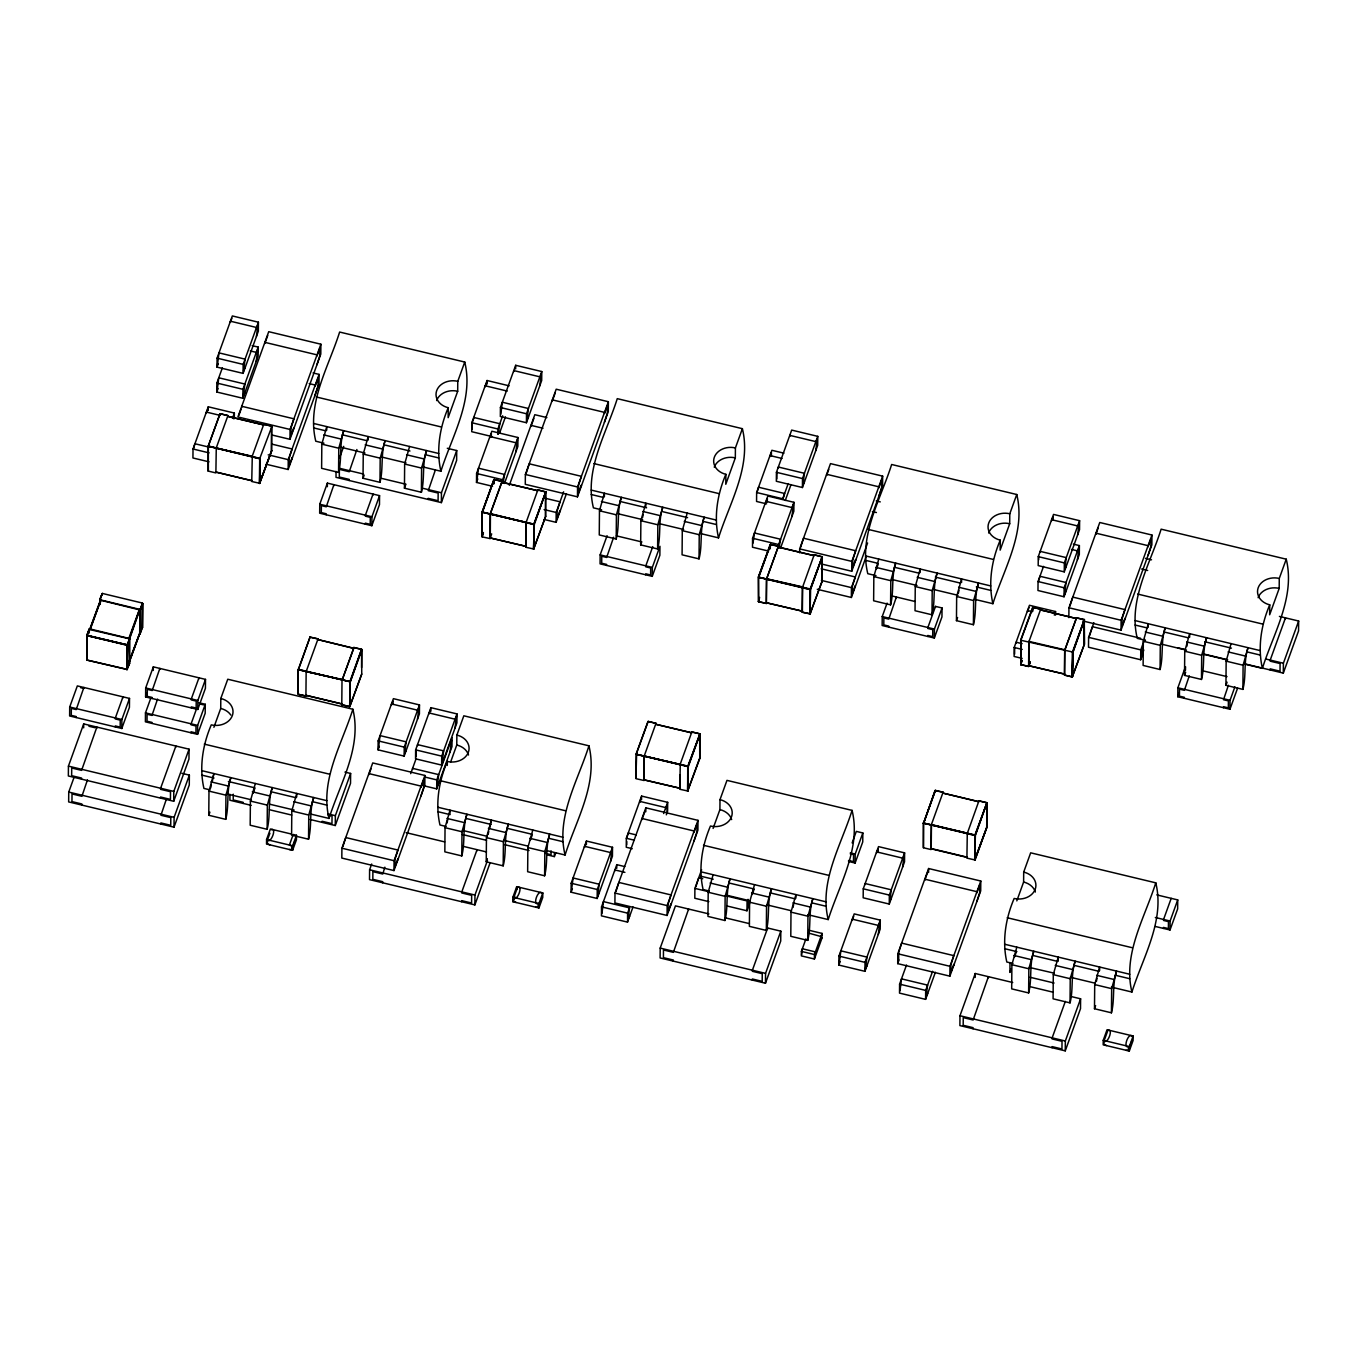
<?xml version="1.0" encoding="UTF-8"?>
<svg xmlns="http://www.w3.org/2000/svg" width="1367" height="1367" viewBox="0 0 1367 1367"><rect width="100%" height="100%" fill="white"/><g stroke="black" fill="none" stroke-linecap="round" stroke-linejoin="round"><path stroke-width="1.5" d="M822.233 556.933L810.614 589.297L810.067 614.073L822.063 581.505L822.148 556.745L810.323 589.673L758.736 577.37L770.612 544.288L778.404 546.253L766.716 578.583M935.455 790.348L923.528 823.344L935.353 790.365L943.179 792.228L934.891 790.622M350.037 681.672L298.279 669.3L298.109 694.248L306.071 696.042L298.262 694.299L298.211 669.71L310.104 636.919L298.467 669.659L349.884 681.603L361.606 649.205L350.123 682.218L361.93 649.65M534.138 524.74L533.54 549.158L545.689 516.316L533.626 549.209L534.309 524.518L545.775 491.812L533.899 524.125L545.911 491.983M699.955 734.301L688.319 766.494L687.669 791.168L699.75 758.6L699.938 733.959L699.733 758.685L699.682 733.789L691.822 732.046L680.117 764.443L644.216 756.002L656.006 723.297M821.892 560.743L821.926 581.624L822.285 557.087M975.167 859.792L986.701 827.667L986.957 802.737L975.389 835.442L974.654 860.065L986.854 827.428L987.042 803.027M1084.321 644.575L1084.253 619.559L1084.373 644.438L1084.253 619.559L1072.924 652.401L1072.224 677.024L1084.339 644.267M142.595 603.291L142.424 627.931L142.373 603.052L102.422 593.449M68.435 766.118L68.35 775.978L173.712 801.267L188.971 759.061L189.056 749.184L83.695 723.912L68.435 766.118L173.797 791.408L173.712 801.267M74.296 776.695L68.743 792.057L68.658 801.916L174.019 827.189L189.278 784.983L189.364 775.123L181.845 773.312M69.7 707.012L69.632 715.966L121.8 728.491L129.421 707.388L129.506 698.417L77.338 685.909L69.7 707.012L121.868 719.52L121.8 728.491M76.142 717.538L76.159 716.547L71.272 715.368L71.323 708.396L76.227 709.576L83.865 687.464L83.848 688.455L80.585 687.686M81.524 779.139L81.524 778.045L71.648 775.687L71.716 768.015L81.593 770.373L96.869 727.073L96.852 728.167M81.832 805.078L81.832 803.967L71.955 801.609L72.024 793.937L81.9 796.312L87.471 779.856M83.66 727.859L83.695 723.912M127.421 669.386L87.044 660.073L87.112 635.638L127.114 645.309L129.848 638.662L129.694 663.115L126.96 669.488L87.078 660.141M89.111 633.075L89.556 628.837L129.814 638.611M99.603 604.06L100.047 599.805L140.135 609.46L139.912 634.288L142.424 627.641M100.099 604.436L100.68 600.267L139.878 609.938L139.69 633.639L128.857 662.858M115.272 726.919L115.289 725.928L120.176 727.107L120.245 720.136L115.341 718.957L115.358 717.965L122.979 696.862L122.979 697.853M127.627 644.934L127.063 669.676L127.028 645.241L129.711 638.526M129.677 663.2L126.892 669.642L127.644 645.002M151.019 697.512L145.466 712.873L145.398 721.827L197.566 734.352L205.187 713.232L205.272 704.278L198.745 702.706M145.603 696.931L145.688 687.96L153.326 666.857L205.494 679.382L205.409 688.336L197.771 709.456L145.603 696.931L147.004 693.086M151.908 723.399L151.925 722.391L147.038 721.229L147.089 714.258L151.976 715.419L157.547 699.084M152.13 698.503L152.147 697.495L147.243 696.333L147.311 689.361L152.198 690.523L159.836 668.429L159.836 669.42M153.292 670.445L153.326 666.857M160.537 798.106L160.554 797.012L170.431 799.387L170.499 791.715L160.623 789.34L160.623 788.246L175.882 746.04L175.882 747.134M160.845 824.028L160.862 822.934L170.738 825.309L170.807 817.637L160.93 815.262L166.484 798.824M174.019 827.189L174.105 817.329L189.364 775.123M234.304 418.439L234.355 413.056L208.28 406.802L193.02 449.008L192.935 457.979L208.98 461.824M191.038 732.78L191.055 731.789L195.942 732.968L195.994 725.997L191.107 724.818L191.124 723.827L196.66 708.465M191.26 707.884L191.26 706.893L196.165 708.055L196.216 701.083L191.329 699.921L191.329 698.913L198.967 677.81L198.95 678.801M197.566 734.352L197.634 725.381L205.272 704.278M197.771 709.456L197.856 700.485L205.494 679.382M210.074 789.887L203.922 788.417C199.069 767.229 202.777 744.639 211.27 724.869A16.985 13.755 0.5 0 0 232.339 715.59A16.985 13.755 0.5 0 0 220.805 698.486L227.759 679.228L352.874 709.251C362.17 747.253 340.058 783.394 329.02 818.44L310.565 814.014M208.245 410.39L208.28 406.802M208.365 470.966L208.348 446.103L219.95 413.74L228.016 415.619L220.326 413.723M225.726 819.346L225.948 795.184L230.869 777.635C226.239 791.015 229.297 805.846 225.726 819.346L208.775 815.279L208.98 791.117L213.918 773.568L212.21 781.787M216.259 448.444L215.883 472.931L208.194 471.085M252.177 345.663L258.209 347.098L258.124 356.069L242.865 398.275L216.772 392.021L216.857 383.05L222.343 367.894M216.994 367.125L217.08 358.154L232.339 315.948L258.414 322.202L258.346 331.173L243.087 373.379L216.994 367.125L218.276 363.605M217.268 389.698L218.771 377.788L244.847 384.042L243.343 395.969L244.778 392.004L244.778 392.995M217.49 364.801L218.976 352.874L245.069 359.145L243.565 371.072L245.001 367.108L244.983 368.099M213.901 727.295L220.719 708.448L220.805 698.486M229.964 794.33L229.912 800.242L251.186 805.351M233.842 418.866L233.877 415.38M233.261 794.193L233.21 799.934L243.087 802.309L243.07 803.403M241.737 407.383L241.754 406.289L293.922 418.815L291.017 427.905L290.949 435.56L293.837 427.581L293.837 428.674M242.865 398.275L242.95 389.322L258.209 347.098M243.087 373.379L243.155 364.408L258.414 322.202M252.109 456.51L263.797 424.214L271.725 426.06L271.691 450.854L259.559 483.252L251.75 481.509L252.28 456.373M255.339 783.513L250.4 801.062L250.178 825.224L267.146 829.291C270.7 815.774 267.642 800.942 272.289 787.58L267.351 805.129L267.146 829.291M256.21 361.349L257.714 349.422L256.295 353.37L256.295 352.378L250.281 350.926M256.432 336.436L257.936 324.509L256.5 328.473L256.518 327.482L230.425 321.211L230.425 322.219L231.843 318.255M260.14 458.936L259.576 483.457L271.674 450.614L259.576 483.457L259.679 458.714L271.913 426.453M259.559 483.252L259.781 458.338L208.587 446.069M291.256 834.007L270.376 829L266.565 839.56L266.531 844.037L292.606 850.291L296.434 839.748L296.468 835.254L293.204 834.485L289.394 845.028L291.837 846.122L291.803 849.608L289.36 849.505M269.795 844.823L267.351 843.729L267.385 840.244C271.11 843.764 277.057 827.172 271.196 829.701M266.104 464.216L288.164 469.513L288.249 459.654L319.075 374.387L313.06 372.952M271.913 434.996L289.975 439.32L290.06 429.46L320.886 344.211L268.718 331.685L237.892 416.952L290.06 429.46M292.025 458.851L292.025 457.757L289.138 465.754L289.206 458.082L292.111 448.991L272.033 444.172M296.707 796.995L296.742 793.441L291.803 810.99L291.598 835.152L308.549 839.218C312.12 825.719 309.062 810.887 313.692 797.508L308.754 815.057L308.549 839.218M292.606 850.291L292.658 845.814L296.468 835.254M305.918 696.179L306.157 671.59L318.05 638.85L309.848 637.09L317.913 638.953M323.979 443.198L315.777 441.216C306.498 403.214 328.593 367.074 339.631 332.044L464.746 362.05C474.024 400.07 451.93 436.21 440.892 471.239L422.437 466.813M315.128 394.909L318.033 385.819L318.101 378.146L315.213 386.143L315.213 385.05L309.198 383.614M316.939 364.733L319.844 355.642L319.912 347.97L317.024 355.967L317.024 354.873L264.856 342.348L264.856 343.442L267.744 335.445M319.075 374.387L318.989 384.247L288.164 469.513M319.758 504.235L319.673 513.189L371.841 525.714L379.479 504.611L379.548 495.64L327.379 483.115L319.758 504.235L371.927 516.743L371.841 525.714M320.886 344.211L320.801 354.07L289.975 439.32M326.73 430.161L326.764 426.607L321.826 444.155L321.621 468.317L338.572 472.384C342.143 458.885 339.084 444.053 343.715 430.69L338.777 448.222L338.572 472.384M322.099 822.37L322.099 821.277L331.976 823.635L332.044 815.979L328.097 815.022M326.2 514.761L326.2 513.77L321.313 512.591L321.382 505.619L326.269 506.798L333.907 484.687L333.89 485.678M327.345 486.703L327.379 483.115M329.02 818.44C319.741 780.437 341.835 744.297 352.874 709.251M336.06 471.41L336.009 477.339L441.37 502.612L456.629 460.406L456.715 450.546L447.299 448.291M309.933 819.448L335.274 825.531L335.359 815.672L350.618 773.449L344.962 772.099M341.784 704.791L342.006 680.441M341.904 848.206L341.818 858.066L393.986 870.574L424.812 785.324L424.898 775.465L372.73 762.94L341.904 848.206L394.072 860.714L393.986 870.574M349.183 480.5L349.183 479.39L339.306 477.032L339.375 469.359L349.251 471.735L356.89 449.521M350.003 706.466L350.242 681.86M361.742 674.034L349.644 706.688L350.157 681.757L298.502 669.745M349.747 681.791L350.089 706.312M350.618 773.449L350.533 783.308L335.274 825.531M361.572 667.592L361.674 649.479M379.975 482.329L380.197 458.167L385.135 440.618C380.487 453.981 383.546 468.83 379.975 482.329L363.024 478.262L363.246 454.1L368.167 436.551L368.15 440.089M365.314 524.142L365.331 523.151L370.218 524.33L370.286 517.358L365.399 516.179L365.399 515.188L373.037 494.068L373.02 495.076M371.687 864.012L369.603 869.771L369.517 879.63L474.879 904.903L490.138 862.697M378.061 749.834L378.146 740.88L393.406 698.657L419.481 704.928L419.413 713.882L404.154 756.105L378.061 749.834L379.342 746.331M378.556 747.527L380.043 735.6L406.136 741.854L404.632 753.781L406.067 749.834L406.05 750.825M382.692 882.792L382.709 881.681L372.832 879.323L372.883 871.65L382.76 874.026L384.862 867.174M392.893 704.466L392.91 700.981L391.492 704.928L391.492 703.937L417.584 710.191L417.567 711.199L419.003 707.235L417.499 719.162M397.848 859.911L397.848 858.818L394.96 866.815L395.029 859.142L397.934 850.052L345.766 837.544L342.861 846.634M421.395 492.257L421.6 468.095L426.538 450.563C421.89 463.926 424.966 478.758 421.395 492.257L404.444 488.19L404.649 464.028L409.587 446.479M404.154 756.105L404.222 747.134L419.481 704.928M412.595 769.365L412.595 768.357L438.687 774.628L437.184 786.555L438.619 782.59L438.602 783.581M415.636 749.868L415.568 758.839L441.644 765.093L456.903 722.887L456.988 713.916L430.895 707.662L415.636 749.868L441.729 756.139L441.644 765.093M416.046 756.532L416.115 749.56M417.533 745.596L417.55 744.605L443.626 750.859L442.122 762.786L443.557 758.822L443.557 759.83M420.968 795.97L423.855 786.896L423.924 779.224L421.036 787.221L421.053 786.11L368.885 773.602L368.868 774.696L371.038 768.698M428.196 499.451L428.213 498.357L438.089 500.732L438.158 493.06L428.281 490.685L435.219 470.402M430.861 711.25L430.895 707.662M440.892 471.239C436.039 450.051 439.764 427.461 448.239 407.708A16.985 13.755 0.5 0 1 436.705 390.603A16.985 13.755 0.5 0 1 457.774 381.325L464.746 362.05M436.705 788.862L436.774 779.908L452.033 737.684L451.964 746.655L436.705 788.862L422.659 785.495M446.12 826.471L439.969 824.985C435.133 803.796 438.841 781.206 447.317 761.453A16.985 13.755 0.5 0 0 468.403 752.158A16.985 13.755 0.5 0 0 456.868 735.07L463.823 715.795L588.938 745.818C598.216 783.821 576.122 819.961 565.084 855.007L546.629 850.582M441.37 502.612L441.456 492.752L456.715 450.546M448.239 407.708L448.154 417.67L457.689 391.27L457.774 381.325M449.948 813.69L449.982 810.153L445.044 827.684L444.839 851.846L461.79 855.913C465.361 842.414 462.285 827.582 466.933 814.219L461.995 831.751L461.79 855.913M447.282 765.435L447.317 761.453M450.051 751.918L451.554 740.008L450.119 743.956L450.136 742.965M455.006 728.167L456.493 716.24L455.074 720.187L455.074 719.196L428.999 712.942L428.982 713.933L430.417 709.969M450.649 761.983L456.766 745.015L456.868 735.07M461.704 901.742L461.721 900.648L471.598 903.023L471.666 895.351L461.79 892.976L461.807 891.882L477.066 849.676L477.049 850.77M509.139 385.819L487.079 380.522L471.82 422.728L471.735 431.699L491.795 436.517M472.23 429.375L472.281 422.403L473.717 418.456M492.547 486.293L476.502 482.431L476.587 473.478L491.847 431.254L517.922 437.508L517.854 446.479L504.491 483.422L504.508 482.414M476.98 480.125L478.484 468.197L504.577 474.452L503.107 482.893M474.879 904.903L474.964 895.043L487.455 860.509M494.273 479.629L502.082 481.372L493.948 479.544L482.243 511.856L482.158 536.821L482.158 511.959L494.341 479.424L493.983 483.628M487.045 384.093L487.079 380.522M503.193 865.858L503.415 841.696L508.336 824.147C503.705 837.527 506.764 852.359 503.193 865.858L486.242 861.791L486.447 837.629L491.385 820.08L489.676 828.299M491.317 437.064L491.351 433.578L489.916 437.525L489.933 436.534L516.025 442.788L516.008 443.797L517.444 439.832L515.94 451.759M493.743 483.867L494.171 479.509M497.844 434.364L497.896 428.982L502.663 415.79M498.323 433.903L499.809 423.719L473.717 417.448M499.741 431.682L499.724 432.673L505.448 416.85M500.425 407.503L500.339 416.474L526.432 422.728L541.691 380.522L541.776 371.551L515.684 365.297L500.425 407.503L526.5 413.774L526.432 422.728M500.835 414.167L502.338 402.24L528.414 408.494L526.91 420.421L528.346 416.457L528.346 417.465M502.629 483.32L502.663 479.732L517.922 437.508M513.77 371.568L513.77 370.577L539.862 376.831L539.845 377.822L541.281 373.875L539.777 385.802M515.649 368.885L515.684 365.297M512.847 901.707L512.898 897.23L516.709 886.67L542.784 892.941L542.75 897.418L538.94 907.961L512.847 901.707L514.761 896.427M513.702 897.914C517.427 901.434 523.39 884.842 517.512 887.371L513.702 897.914L513.667 901.4L516.111 902.493M516.675 889.661L516.709 886.67M525.372 474.469L525.287 484.328L577.472 496.836L608.281 411.587L608.366 401.727L556.198 389.202L525.372 474.469L577.558 486.977L577.472 496.836M532.805 830.025L527.867 847.557L527.645 871.719L544.613 875.786C548.167 862.287 545.108 847.455 549.756 834.092L544.818 851.624L544.613 875.786M533.608 549.004L534.172 524.279L482.226 512.232L534.121 524.227M535.676 907.192L538.12 907.278L538.154 903.792C532.207 905.108 538.308 888.618 541.964 893.232M538.94 907.961L538.974 903.484L542.784 892.941M545.467 516.145L545.604 491.761L545.638 516.316M551.106 850.872L551.072 854.717L545.143 853.281M544.049 519.443L556.096 522.331L556.181 512.471L563.631 491.83M546.834 854.785L554.353 856.596L554.387 852.649M559.94 511.668L559.957 510.575L557.07 518.571L557.121 510.899L560.026 501.809L543.981 497.964M565.084 855.007C555.788 817.005 577.899 780.865 588.938 745.818M571.098 892.207L571.167 883.253L586.426 841.03L612.519 847.301L612.433 856.255L597.174 898.478L571.098 892.207L572.363 888.704M571.577 889.9L573.081 877.973L599.156 884.227L597.669 896.154L599.088 892.207L599.088 893.198M581.317 486.191L581.334 485.08L578.429 493.077L578.497 485.405L581.402 476.331L529.234 463.806L526.329 472.897M586.392 844.618L586.426 841.03M601.617 509.806L593.415 507.84C584.136 469.838 606.23 433.698 617.269 398.651L742.384 428.674C751.662 466.677 729.568 502.817 718.529 537.863L700.075 533.438M604.368 496.785L604.402 493.231L599.464 510.78L599.259 534.941L616.209 539.008C619.781 525.509 616.722 510.677 621.353 497.298L616.414 514.846L616.209 539.008M597.174 898.478L597.259 889.507L612.519 847.301M607.085 535.693L600.147 554.882L600.079 563.853L652.247 576.361L659.868 555.258L659.953 546.287L652.315 567.408L652.247 576.361M604.436 422.249L607.324 413.159L607.392 405.486L604.504 413.483L604.522 412.373L552.353 399.865L552.336 400.958L555.224 392.961M624.822 866.593L616.79 864.662L601.531 906.885L601.446 915.856L627.538 922.11L633.024 906.936M601.941 913.532L603.428 901.605L629.521 907.859L628.017 919.786L629.452 915.839L629.435 916.83M606.589 565.408L606.606 564.417L601.702 563.238L601.77 556.266L606.658 557.446L613.612 537.265M610.536 861.535L612.023 849.608L610.605 853.572L610.605 852.564L584.529 846.31L584.512 847.301L585.947 843.354M614.877 870.95L614.877 869.942L624.907 872.351M614.996 893.078L614.911 902.938L667.079 915.463L697.905 830.213L697.99 820.354L645.822 807.829L614.996 893.078L667.164 905.603L667.079 915.463M616.756 868.25L616.79 864.662M666.327 814.817L667.592 811.297L667.677 802.326L641.584 796.072L626.325 838.279L626.257 847.25L632.272 848.702M626.735 844.943L626.769 841.457M627.538 922.11L627.607 913.139L629.521 907.859M648.419 721.417L656.092 723.348L647.958 721.503L636.151 753.986L636.031 778.694L644.096 780.523L644.165 756.276L644.113 779.925L680.151 788.298L644.233 779.839M657.612 548.953L657.835 524.791L662.773 507.242C658.125 520.605 661.184 535.437 657.612 548.953L640.662 544.886L640.884 520.724L645.805 503.176L645.788 506.713M641.55 799.661L641.584 796.072M645.72 574.806L645.737 573.798L650.624 574.977L650.675 568.006L645.788 566.827L645.805 565.835L652.742 546.646M645.788 811.776L645.822 807.829M708.892 913.908L675.452 905.877L660.193 948.1L660.107 957.959L765.469 983.232L780.728 941.026L780.813 931.166L767.656 928.005L752.397 970.211L752.38 971.305L762.256 973.68L762.188 981.352L752.311 978.977L752.294 980.071M667.13 811.622L667.181 804.65L665.763 808.598L665.763 807.607L639.688 801.352L639.671 802.344L641.106 798.379M670.941 904.8L670.941 903.707L668.053 911.704L668.121 904.031L671.026 894.941L618.858 882.433L615.953 891.523M673.282 961.121L673.299 960.027L663.422 957.652L663.473 949.98L673.35 952.355L688.626 909.038L688.626 910.132M680.082 774.73L679.98 788.537M687.225 513.103L682.287 530.652L682.082 554.814L699.033 558.881C702.604 545.382 699.528 530.55 704.176 517.17L699.238 534.719L699.033 558.881M699.921 734.096L687.909 766.716L687.635 791.185L687.738 766.443L699.819 734.062M694.06 840.859L696.948 831.768L697.016 824.113L694.128 832.093L694.146 830.999L641.977 818.491L641.96 819.585L644.848 811.588M701.63 869.754L694.897 888.396L694.812 898.256L708.858 901.622M709.268 891.045L703.116 889.558C698.264 868.37 701.989 845.78 710.464 826.027A16.985 13.755 0.5 0 0 731.533 816.748A16.985 13.755 0.5 0 0 719.999 799.644L726.971 780.369L852.068 810.392C861.364 848.394 839.253 884.552 828.214 919.581L807.709 914.66M713.113 874.726L708.191 892.258L707.969 916.42L724.92 920.504C728.491 906.987 725.433 892.155 730.081 878.793L725.142 896.342L724.92 920.504M718.529 537.863C713.677 516.675 717.402 494.085 725.877 474.315A16.985 13.755 0.5 0 1 714.343 457.21A16.985 13.755 0.5 0 1 735.412 447.932L742.384 428.674M713.096 828.436L719.913 809.606L719.999 799.644M725.877 474.315L725.792 484.277L735.326 457.894L735.412 447.932M726.919 905.962L746.98 910.781L747.065 900.921L727.005 896.103M748.022 899.349L747.954 907.022L750.124 901.024M780.506 547.21L780.489 548.218L793.834 511.275L793.919 502.304L767.827 496.05L752.568 538.256L752.499 547.227L768.544 551.072M754.533 884.654L749.594 902.203L749.389 926.365L766.34 930.431C769.911 916.932 766.836 902.1 771.484 888.721L766.545 906.27L766.34 930.431M752.995 543.177L754.481 532.993L780.574 539.247L779.105 547.689M783.94 453.178L771.894 450.29L756.635 492.513L756.566 501.467L766.597 503.876M759.625 597.396L758.497 601.736L758.48 576.823L770.151 544.562L778.319 546.202M770.612 544.339L758.446 577.011L758.6 601.736L766.409 603.428L758.326 601.6M765.913 502.321L765.93 501.33L792.006 507.584L792.006 508.575L793.441 504.628L791.937 516.555M766.255 603.565L766.631 578.993M766.409 602.727L802.463 611.203L766.409 602.796L766.477 579.181M767.314 501.843L767.348 498.357M765.469 983.232L765.554 973.372L780.813 931.166M770.065 548.731L770.441 544.322L770.236 548.526M771.381 456.1L771.415 452.614L769.98 456.561L769.997 455.57L782.027 458.458M767.639 929.099L767.656 928.005M776.422 472.298L776.336 481.269L802.429 487.523L817.688 445.317L817.756 436.346L791.681 430.092L776.422 472.298L802.497 478.57L802.429 487.523M776.832 478.946L776.883 471.974M778.319 468.027L778.319 467.018L804.411 473.29L802.907 485.217L804.343 481.252L804.326 482.243M778.626 548.116L778.66 544.527L793.919 502.304M789.767 436.363L789.767 435.372L815.86 441.626L815.843 442.618L817.278 438.67L815.774 450.597M795.902 898.136L795.936 894.599L790.997 912.131L790.792 936.31L807.743 940.376C811.315 926.86 808.256 912.028 812.887 898.666L807.948 916.215L807.743 940.376M799.627 552.832L799.661 548.885L830.487 463.618L882.655 476.143L882.569 486.003L851.744 571.252L821.652 564.041M810.392 613.749L802.139 612.211L802.344 587.827L814.185 554.797L822.233 556.882L810.153 588.972L809.913 614.073L822.045 581.283M766.562 578.737L802.668 586.904L802.378 611.408M805.932 938.873L801.404 951.398L801.37 955.892L814.407 959.019L822.045 937.916M801.609 954.73L802.361 948.766L815.398 951.893L814.647 957.857M810.17 613.971L810.118 589.04L810.306 613.903M814.407 959.019L814.442 954.542L822.08 933.422L809.042 930.295M821.806 938.07L822.08 933.422M828.214 919.581C818.936 881.578 841.03 845.438 852.068 810.392M838.86 965.068L838.928 956.097L854.204 913.891L880.28 920.145L880.194 929.116L864.935 971.322L838.86 965.068L840.124 961.548M839.338 962.744L840.842 950.834L866.934 957.088L865.431 969.015L866.866 965.051L866.849 966.042M817.261 589.297L851.368 597.482L851.453 587.622L867.584 543.007M851.744 571.252L851.829 561.393L882.655 476.143M855.229 586.836L855.229 585.742L852.342 593.722L852.41 586.05L855.315 576.977L821.191 568.792M855.605 560.607L855.605 559.513L852.718 567.493L852.786 559.838L855.691 550.747L803.523 538.222L800.618 547.313M850.291 853.897L853.555 854.665L853.504 861.637L848.599 860.475L848.599 861.466L855.11 863.038L855.195 854.067L862.833 832.964L856.306 831.392L852.137 842.909M862.833 832.964L862.748 841.918L855.11 863.038M876.008 575.644L867.789 573.679C858.51 535.676 880.604 499.536 891.643 464.49L1016.758 494.512C1026.036 532.515 1003.942 568.655 992.903 603.701L974.449 599.276M863.26 888.823L863.175 897.794L889.268 904.048L904.527 861.825L904.595 852.871L878.52 846.617L863.26 888.823L889.336 895.077L889.268 904.048M865.157 884.552L865.157 883.543L891.25 889.814L889.746 901.724L891.181 897.777L891.164 898.768M864.935 971.322L865.021 962.368L880.28 920.145M878.776 559.069L873.838 576.618L873.633 600.779L890.583 604.846C894.155 591.347 891.096 576.515 895.744 563.136L890.806 580.685L890.583 604.846M878.725 496.665L881.612 487.575L881.681 479.902L878.793 487.899L878.81 486.806L826.642 474.281L826.625 475.374L828.795 469.377M878.007 852.41L878.024 848.924L876.606 852.888L876.606 851.88L902.698 858.151L902.681 859.142L904.117 855.178L902.613 867.105M878.298 934.396L879.801 922.469L878.366 926.416L878.366 925.425L852.29 919.171L852.273 920.162L853.709 916.198M887.098 603.12L882.228 616.551L882.159 625.522L934.327 638.03L941.948 616.927L942.034 607.956L935.506 606.401L927.885 627.504L927.868 628.495L932.772 629.674L932.704 636.646L927.817 635.467L927.8 636.475M888.687 627.077L888.687 626.086L883.8 624.907L883.851 617.935L888.755 619.114L896.393 597.003L896.376 598.011M897.709 963.632L897.794 953.773L928.62 868.523L980.788 881.032L980.703 890.891L949.877 976.158L897.709 963.632L898.99 960.078M898.683 959.873L898.751 952.201L901.656 943.11L953.824 955.636L950.919 964.726L950.851 972.398L953.739 964.401L953.739 965.495M906.509 965.017L899.589 984.137L899.52 993.108L925.596 999.362L935.37 972.313M899.999 990.785L901.502 978.857L927.578 985.129L926.091 997.056L927.509 993.091L927.509 994.082M920.162 572.551L920.196 569.014L915.258 586.563L915.036 610.724L932.004 614.791C935.558 601.275 932.499 586.443 937.147 573.081L932.209 590.629L932.004 614.791M923.716 822.746L923.323 847.745L931.047 849.556L931.32 824.814L943.11 792.177M925.596 999.362L925.681 990.409L932.602 971.271M928.586 872.454L928.62 868.523M931.44 824.882L931.2 848.822L967.067 857.417M934.327 638.03L934.413 629.076L942.034 607.956M935.506 607.392L935.506 606.401M949.877 976.158L949.962 966.298L980.788 881.032M973.407 624.719L973.612 600.557L978.55 583.008C973.919 596.388 976.978 611.22 973.407 624.719L956.456 620.652L956.661 596.49L961.599 578.942L961.565 582.496M1012.708 982.514L975.235 973.509L959.976 1015.732L959.89 1025.592L1065.252 1050.864L1080.511 1008.658L1080.596 998.799L1071.181 996.543M967.375 833.169L978.943 800.823L986.889 802.668L975.218 835.083L974.996 859.963L966.913 858.117L967.272 833.819M973.048 1028.753L973.065 1027.659L963.188 1025.284L963.257 1017.612L973.133 1019.987L988.409 976.67L988.392 977.764M986.923 802.942L974.825 835.322L974.842 860.048M975.201 977.456L975.235 973.509M976.841 901.554L979.746 892.463L979.814 884.791L976.927 892.788L976.927 891.694L924.758 879.169L924.758 880.263L927.646 872.283M992.903 603.701C988.051 582.513 991.776 559.923 1000.251 540.153A16.985 13.755 0.5 0 1 988.717 523.065A16.985 13.755 0.5 0 1 1009.786 513.77L1016.758 494.512M1000.251 540.153L1000.166 550.115L1009.7 523.732L1009.786 513.77M1012.964 963.479L1006.813 962.009C1001.977 940.821 1005.685 918.231 1014.16 898.461A16.985 13.755 0.5 0 0 1035.229 889.182A16.985 13.755 0.5 0 0 1023.695 872.078L1030.667 852.82L1155.781 882.843C1165.06 920.845 1142.966 956.985 1131.927 992.032L1111.422 987.111M1010.008 962.573L1009.923 972.433L1011.221 968.878M1055.512 615.133L1055.546 611.545L1029.454 605.291L1014.194 647.497L1014.126 656.468L1022.157 658.381M1016.826 947.16L1011.888 964.709L1011.683 988.871L1028.633 992.938C1032.205 979.438 1029.129 964.606 1033.777 951.227L1028.838 968.776L1028.633 992.938M1014.604 654.144L1014.673 647.172M1016.108 643.225L1016.108 642.217L1022.123 643.669M1033.042 607.358L1020.927 640.098L1020.739 664.635L1028.616 666.566L1028.821 641.926L1040.714 609.152L1032.683 607.324L1020.773 639.824L1020.841 664.704L1022.02 660.534M1016.809 900.887L1023.61 882.04L1023.695 872.078M1028.719 665.678L1064.773 674.153L1028.719 665.729L1029.112 641.243M1032.375 611.681L1032.888 607.238L1032.563 611.476M1043.534 566.365L1038.049 581.539L1037.963 590.51L1064.056 596.764L1079.315 554.541L1079.383 545.587L1073.368 544.134M1038.271 556.642L1038.185 565.596L1064.261 571.867L1079.537 529.644L1079.605 520.69L1053.53 514.419L1038.271 556.642L1064.346 562.896L1064.261 571.867M1038.698 559.804L1038.732 556.318M1040.167 552.353L1040.167 551.362L1066.26 557.616L1064.756 569.543L1066.192 565.596L1066.175 566.587M1053 520.229L1053.034 516.743L1051.599 520.69L1051.616 519.699L1077.692 525.953L1077.692 526.961L1079.127 522.997L1077.623 534.924M1052.077 1047.703L1052.077 1046.609L1061.954 1048.985L1062.022 1041.312L1052.146 1038.937L1052.163 1037.843L1065.337 1001.396M1058.195 960.642L1058.229 957.105L1053.291 974.654L1053.086 998.816L1070.036 1002.882C1073.608 989.366 1070.549 974.534 1075.18 961.172L1070.241 978.721L1070.036 1002.882M1064.056 596.764L1064.124 587.793L1079.383 545.587M1064.603 674.375L1064.722 650.367L1064.449 675.127L1072.326 676.836L1084.339 644.438M1065.952 591.484L1065.97 590.493L1064.534 594.44L1066.038 582.513L1039.945 576.259L1038.51 581.214M1068.857 617.628L1068.943 607.768L1099.769 522.502L1151.937 535.027L1151.851 544.886L1121.025 630.136L1082.903 620.994M1065.252 1050.864L1065.337 1041.005L1080.596 998.799M1084.578 619.986L1072.856 652.144L1072.343 677.024L1072.36 652.281L1084.339 619.593L1076.427 617.901L1064.79 650.077M1072.377 676.99L1072.753 652.042L1021.046 640.303M1077.401 559.821L1078.905 547.894L1077.469 551.858L1077.486 550.867L1071.472 549.414M1093.89 622.703L1088.593 637.364L1088.508 647.223L1140.676 659.748L1143.256 652.64M1111.439 1012.81L1111.661 988.649L1116.6 971.1C1111.952 984.479 1115.011 999.311 1111.439 1012.81L1094.489 1008.743L1094.711 984.582L1099.649 967.033L1099.615 970.587M1103.237 1040.321L1103.186 1044.798L1129.279 1051.052L1133.089 1040.509L1133.123 1036.015L1107.048 1029.761L1103.237 1040.321L1129.313 1046.575L1129.279 1051.052M1106.45 1045.584L1104.006 1044.491L1104.04 1041.005C1107.766 1044.525 1113.729 1027.933 1107.851 1030.462L1104.673 1039.245M1121.025 630.136L1121.111 620.276L1151.937 535.027M1124.87 619.49L1124.887 618.38L1121.999 626.376L1122.068 618.704L1124.956 609.614L1072.787 597.106L1069.9 606.196M1126.015 1050.283L1128.458 1050.369L1131.637 1041.569M1128.458 1050.369L1128.493 1046.883C1122.546 1048.199 1128.646 1031.709 1132.303 1036.323M1131.927 992.032C1122.632 954.029 1144.743 917.889 1155.781 882.843M1145.495 640.32L1137.276 638.355C1127.997 600.335 1150.091 564.195 1161.13 529.166L1286.244 559.188C1295.523 597.191 1273.429 633.331 1262.39 668.36L1243.936 663.935M1140.676 659.748L1140.779 649.889L1144.623 639.226M1141.718 648.317L1141.65 655.989L1143.82 649.991M1148.229 627.282L1148.263 623.745L1143.325 641.277L1143.12 665.439L1160.07 669.522C1163.642 656.006 1160.583 641.174 1165.214 627.812L1160.293 645.361L1160.07 669.522M1147.99 555.532L1150.894 546.458L1150.963 538.786L1148.075 546.783L1148.075 545.672L1095.907 533.164L1095.907 534.258L1098.06 528.26M1163.488 928.432L1163.505 927.424L1168.392 928.603L1168.46 921.631L1163.556 920.452L1163.573 919.461L1171.194 898.358M1155.252 926.45L1170.015 929.987L1170.101 921.033L1177.722 899.913L1156.79 894.889M1237.596 688.148L1229.958 709.251L1177.79 696.743L1177.876 687.772L1185.497 666.669L1185.479 670.257M1177.722 899.913L1177.653 908.884L1170.015 929.987M1184.318 698.298L1184.318 697.307L1179.431 696.145L1179.499 689.156L1184.386 690.335L1189.256 675.913M1201.49 679.45L1201.696 655.289L1206.634 637.74C1201.986 651.119 1205.045 665.951 1201.49 679.45L1184.523 675.383L1184.745 651.222L1189.683 633.673L1189.649 637.227M1223.448 707.696L1223.448 706.705L1228.335 707.867L1228.403 700.895L1223.516 699.733L1228.386 685.294M1242.893 689.395L1243.099 665.233L1248.037 647.685C1243.406 661.047 1246.465 675.879 1242.893 689.395L1225.943 685.311L1226.148 661.15L1231.086 643.618M1229.958 709.251L1230.044 700.297L1234.897 686.866M1262.39 668.36C1257.537 647.172 1261.263 624.582 1269.738 604.829A16.985 13.755 0.5 0 1 1258.204 587.725A16.985 13.755 0.5 0 1 1279.273 578.446L1286.244 559.188M1269.738 604.829L1269.653 614.791L1279.187 588.408L1279.273 578.446M1270.131 669.95L1270.148 668.839L1280.025 671.214L1280.093 663.542L1270.216 661.184L1270.216 660.09L1285.476 617.867L1285.476 618.961M1243.799 663.627L1283.305 673.111L1283.391 663.234L1298.65 621.028L1279.409 616.414M1298.65 621.028L1298.565 630.888L1283.305 673.111M259.918 458.834L208.126 446.189L260.055 458.646M493.88 479.663L482.636 511.822M810.341 589.399L758.48 577.13L810.153 588.972M986.752 827.12L986.803 802.805M545.672 491.812L537.863 489.933L545.877 492.069M491.676 533.848L490.087 538.564L482.261 536.906L483.44 532.771M1020.876 664.55L1028.719 666.378L1030.086 662.585M89.197 628.905L86.907 635.228L87.061 660.039M482.431 512.01L534.121 524.655M648.197 721.4L636.202 754.276L688.131 766.203L687.874 791.032M975.013 834.981L923.272 823.037L975.167 835.596M975.406 857.963L986.701 827.308M935.011 790.502L923.562 823.31M86.992 635.552L127.609 645.07L86.924 635.159L89.487 628.82M341.887 704.757L349.832 706.636L361.725 674.119L361.725 649.53M208.194 446.086L220.121 413.74M635.928 778.336L636.629 753.849M481.97 536.616L483.303 532.515M636.407 754.379L688.148 766.699M822.045 556.762L814.254 554.848M1084.407 619.747L1076.461 617.833M636.441 754.225L688.319 766.443M127.507 644.814L87.18 635.604L89.641 628.854M142.373 627.709L142.646 603.513M252.109 457.142L252.297 456.27L216.174 448.12L227.947 415.568M208.211 446.531L208.16 471.051M923.494 823.105L975.218 835.254M127.456 645.019L139.776 609.802M99.637 600.01L102.337 593.432L100.047 599.805M923.255 823.122L923.511 847.643M271.777 426.265L263.746 424.317M141.98 627.931L139.844 634.288M306.157 671.59L342.331 679.519L353.78 648.248L317.827 639.551L353.592 648.385M210.672 787.973L211.321 784.88M447.043 823.002L447.692 819.91M488.139 834.485L488.788 831.392M642.558 517.58L643.208 514.488M793.014 907.449L793.663 904.373M958.352 593.346L959.002 590.271M1096.385 981.438L1097.035 978.362M1186.744 646.54L1187.393 643.447M102.252 593.551L99.74 599.857M1064.688 650.453L1076.359 618.482M680.27 764.29L679.826 789.272L687.618 790.963L699.408 758.805M699.682 733.789L691.89 731.875M353.916 647.462L342.331 679.519M931.508 824.574L967.255 833.187M766.75 578.48L778.165 546.937L814.117 555.651L778.062 547.176M490.257 513.804L501.997 481.321M100.389 600.267L89.641 629.538L129.233 638.765L129.181 662.705M90 629.281L100.68 600.267M90.29 629.298L100.782 600.284M193.482 448.701L194.917 443.745L208.963 447.112M207.784 409.109L206.366 413.073L206.366 412.082L220.412 415.448M216.772 392.021L218.054 388.501M128.771 638.543L139.366 609.545M129.233 638.765L139.554 609.631M140.135 609.46L142.407 603.155L140.391 609.785M140.34 609.631L142.629 603.462M129.25 660.91L139.434 633.827M129.079 662.807L139.707 633.57M121.868 719.52L129.506 698.417M232.458 418.336L234.355 413.056M238.849 415.38L241.019 409.382M173.797 791.408L189.056 749.184M208.775 815.279L209.903 812.152M339.563 457.877L343.715 446.36M363.024 478.262L364.152 475.135M253.049 793.287L254.74 788.605M371.927 516.743L379.548 495.64M268.017 838.484L269.914 833.204M404.444 488.19L405.572 485.063M291.803 849.608L294.982 840.808M486.584 382.828L485.165 386.793L485.165 385.784L507.242 391.082M476.502 482.431L477.767 478.911M501.928 482.175L490.189 514.112L490.087 538.564M526.5 413.774L541.776 371.551M509.31 485.302L534.822 414.697L546.868 417.584M533.848 418.456L530.96 426.453L530.977 425.359L543.007 428.247M410.698 773.637L416.183 758.463M394.072 860.714L424.898 775.465M441.729 756.139L456.988 713.916M537.846 489.967L526.124 522.399L490.428 513.616L490.275 537.727M556.096 522.331L566.434 493.692M577.558 486.977L608.366 401.727M486.242 861.791L487.37 858.664M530.516 839.782L532.207 835.117M640.662 544.886L641.789 541.742M554.353 856.596L555.737 852.752M626.787 837.971L628.239 833.016L636.253 834.929M757.113 492.188L758.548 487.233L784.624 493.487L783.188 498.442M663.61 813.536L667.677 802.326M788.212 483.593L782.727 498.767L756.635 492.513M785.273 500.476L790.997 484.653M802.497 478.57L817.756 436.346M667.164 905.603L697.99 820.354M695.854 886.824L698.742 877.734L702.758 878.708M851.368 597.482L866.063 556.865M752.243 894.428L753.935 889.763M746.98 910.781L749.543 903.672M876.503 568.843L878.195 564.178M821.84 934.584L821.123 936.566L808.085 932.943M956.456 620.652L957.583 617.525M889.336 895.077L904.595 852.871M1028.975 607.597L1027.54 611.562L1027.557 610.553L1031.572 611.527M1021.935 660.329L1020.722 664.601M1064.346 562.896L1079.605 520.69M1030.308 661.662L1028.855 665.695M1054.282 615.065L1055.546 611.545M1089.55 635.792L1092.455 626.701L1140.608 638.269M1014.536 956.934L1016.228 952.269M1184.523 675.383L1185.667 672.256M1177.79 696.743L1179.191 692.898M1094.489 1008.743L1095.616 1005.616M1225.943 685.311L1227.07 682.184M1129.313 1046.575L1133.123 1036.015M691.617 732.866L655.75 724.271L691.685 732.729M1040.458 609.921L1076.427 618.533L1040.492 609.887M978.721 801.763L942.871 793.082L978.772 801.609M252.058 480.654L216.037 472.111L251.972 480.808M342.092 703.902L306.071 695.342L341.938 704.039M809.913 613.937L802.121 612.143M931.388 848.582L967.255 857.194M978.909 800.942L986.666 802.737M1064.551 675.042L1072.224 676.99M525.953 546.561L526.022 522.843L525.799 547.261L533.831 549.021M227.879 416.405L263.66 424.915M1040.595 609.221L1032.837 607.29M341.784 704.74L349.627 706.671M537.727 490.668L501.74 482.295M1145.512 558.368L1151.527 559.804M876.264 500.92L880.263 501.894M1141.65 569.031L1147.665 570.466M872.402 511.583L876.418 512.54M217.08 358.154L243.155 364.408M471.82 422.728L497.896 428.982M316.17 396.943L441.285 426.965M593.808 463.567L718.905 493.59M868.182 529.405L993.296 559.428M1137.669 594.064L1262.783 624.087M216.857 383.05L242.95 389.322M1038.049 581.539L1064.124 587.793M313.607 423.462L438.722 453.485M591.245 490.087L716.359 520.092M865.619 555.925L990.733 585.93M1135.106 620.584L1260.22 650.607M1068.943 607.768L1121.111 620.276M313.573 427.905L325.876 430.844M342.28 434.791L366.903 440.687M385.357 445.129L409.963 451.025M426.367 454.972L438.687 457.928M591.21 494.512L603.513 497.468M619.917 501.416L646.591 507.806M662.995 511.754L687.601 517.649M704.005 521.596L716.325 524.535M865.584 560.35L877.887 563.307M894.291 567.254L918.914 573.149M935.318 577.096L959.924 582.991M976.346 586.939L990.699 590.373M1135.071 625.027L1147.374 627.983M1163.778 631.913L1188.401 637.825M1204.805 641.755L1231.462 648.146M1247.866 652.093L1260.186 655.049M1266.167 659.116L1283.391 663.234M799.661 548.885L851.829 561.393M323.774 434.894L340.725 438.961M365.177 444.839L382.128 448.906M406.597 454.767L423.548 458.834M601.412 501.518L618.362 505.585M642.815 511.463L659.765 515.53M684.235 521.391L701.186 525.458M875.786 567.356L892.736 571.423M917.189 577.301L934.157 581.368M958.609 587.229L975.56 591.296M1145.273 632.015L1162.223 636.099M1186.676 641.96L1203.643 646.027M1228.096 651.888L1245.047 655.972M752.568 538.256L778.66 544.527M476.587 473.478L502.663 479.732M227.776 416.337L263.728 424.915M501.826 482.107L537.795 490.719M1177.944 647.821L1185.462 649.633M1203.268 653.904L1227.583 659.731M340.4 447.129L365.006 453.041M381.41 456.971L406.016 462.883M618.038 513.753L642.644 519.648M659.048 523.595L683.654 529.49M892.412 579.591L917.018 585.486M933.422 589.433L958.045 595.328M1161.899 644.25L1186.505 650.162M1202.909 654.092L1227.532 660.005M321.826 444.155L338.777 448.222M363.246 454.1L380.197 458.167M404.649 464.028L421.6 468.095M599.464 510.78L616.414 514.846M640.884 520.724L657.835 524.791M682.287 530.652L699.238 534.719M873.838 576.618L890.806 580.685M915.258 586.563L932.209 590.629M956.661 596.49L973.612 600.557M1143.325 641.277L1160.293 645.361M1184.745 651.222L1201.696 655.289M1226.148 661.15L1243.099 665.233M1088.593 637.364L1140.779 649.889M544.134 509.583L556.181 512.471M891.489 595.841L914.916 601.463M1202.328 670.701L1227.036 676.631M821.362 580.411L851.453 587.622M339.853 468.368L363.451 474.041M381.683 478.416L405.999 484.243M422.198 488.139L441.456 492.752M616.363 535.83L641.072 541.759M268.188 454.835L288.249 459.654M1029.061 641.431L1064.978 649.855M193.02 449.008L209.066 452.87M1014.194 647.497L1022.226 649.428M882.228 616.551L934.413 629.076M1177.876 687.772L1230.044 700.297M600.147 554.882L652.315 567.408M353.814 647.497L361.708 649.376L353.78 647.565M1155.337 917.479L1170.101 921.033M850.308 852.888L855.195 854.067M378.146 740.88L404.222 747.134M145.688 687.96L197.856 700.485M200.368 704.108L203.632 704.876M424.744 777.003L436.774 779.908M440.362 780.711L565.46 810.734M1007.206 917.735L1132.303 947.741M703.492 845.284L828.607 875.307M145.466 712.873L197.634 725.381M626.325 838.279L634.356 840.209M204.298 744.126L329.413 774.149M437.799 807.231L562.914 837.236M1004.642 944.238L1129.757 974.261M700.946 871.804L826.044 901.827M88.958 726.27L94.887 727.688M437.765 811.656L450.068 814.612M466.472 818.56L491.095 824.455M507.499 828.402L532.105 834.297M548.509 838.244L562.879 841.679M1004.608 948.681L1016.911 951.637M1033.315 955.567L1057.938 961.479M1074.342 965.41L1098.948 971.322M1115.352 975.269L1129.706 978.704M700.895 876.247L713.215 879.186M729.619 883.133L754.225 889.028M770.629 892.976L795.252 898.871M811.656 902.818L826.01 906.253M446.992 818.423L463.943 822.49M488.395 828.368L505.346 832.435M529.798 838.296L546.766 842.362M1013.836 955.448L1030.786 959.514M1055.239 965.392L1072.189 969.459M1096.642 975.32L1113.609 979.387M710.122 882.997L727.073 887.08M751.542 892.941L768.493 897.008M792.945 902.869L809.896 906.953M462.542 830.401L487.148 836.314M503.552 840.244L528.158 846.156M1029.368 967.426L1054.162 973.167M1070.395 977.268L1095.001 983.163M445.044 827.684L461.995 831.751M486.447 837.629L503.415 841.696M527.867 847.557L544.818 851.624M725.672 894.975L750.278 900.887M766.699 904.817L791.305 910.73M694.897 888.396L708.943 891.762M1011.888 964.709L1028.838 968.776M1053.291 974.654L1070.241 978.721M1094.711 984.582L1111.661 988.649M201.752 770.646L326.85 800.669M708.191 892.258L725.142 896.342M749.594 902.203L766.545 906.27M790.997 912.131L807.948 916.215M462.166 834.468L486.481 840.312M504.713 844.686L529.029 850.513M201.701 775.089L214.004 778.045M228.374 781.497L255.031 787.888M271.435 791.818L296.041 797.73M312.462 801.66L326.816 805.112M1030 977.251L1054.077 983.027M210.928 781.856L227.879 785.922M252.331 791.801L269.299 795.867M293.751 801.728L310.702 805.795M327.824 813.861L335.359 815.672M406.136 832.657L444.634 841.884M462.883 846.276L486.464 851.931M897.794 953.773L949.962 966.298M226.478 793.834L251.084 799.729M269.538 804.172L294.161 810.067M1030.957 986.889L1053.239 992.237M208.98 791.117L225.948 795.184M250.4 801.062L267.351 805.129M291.803 810.99L308.754 815.057M725.091 917.787L749.406 923.631M269.419 809.725L291.701 815.074M571.167 883.253L597.259 889.507M838.928 956.097L865.021 962.368M801.404 951.398L814.442 954.542M601.531 906.885L627.607 913.139M899.589 984.137L925.681 990.409M512.898 897.23L538.974 903.484M68.743 792.057L174.105 817.329M266.565 839.56L292.658 845.814M369.603 869.771L474.964 895.043M959.976 1015.732L1065.337 1041.005M660.193 948.1L765.554 973.372M271.572 425.974L271.332 450.358M220.719 708.448A16.985 13.755 0.5 0 1 230.852 715.078M456.766 745.015A16.985 13.755 0.5 0 1 468.505 755.011M719.913 809.606A16.985 13.755 0.5 0 1 731.653 819.585M1023.61 882.04A16.985 13.755 0.5 0 1 1035.349 892.019M436.62 400.565A16.985 13.755 0.5 0 1 457.689 391.27M714.258 467.172A16.985 13.755 0.5 0 1 735.326 457.894M988.631 533.01A16.985 13.755 0.5 0 1 1009.7 523.732M1258.118 597.687A16.985 13.755 0.5 0 1 1279.187 588.408M526.141 546.339L490.087 537.914L526.107 546.424"/></g></svg>
